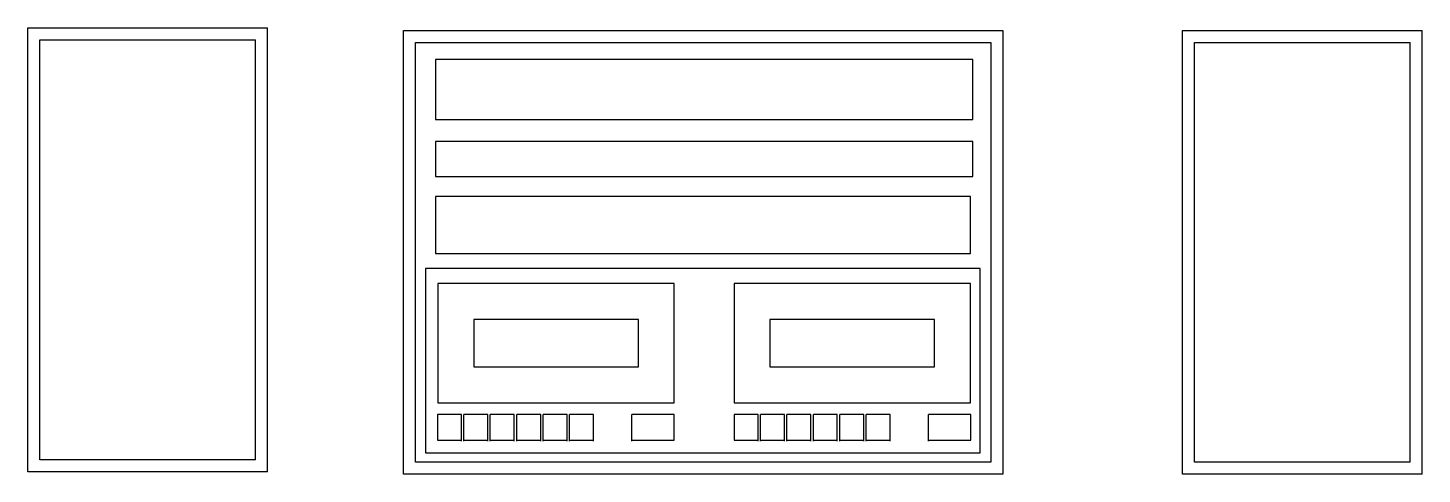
# Model space of a CAD drawing. Extents: x -6.26 to -5.1, y 3.8 to 4.17.
import ezdxf

# ---------------------------------------------------------------- set-up
doc = ezdxf.new("R2010")
doc.units = 0
doc.header["$LTSCALE"] = 0.5
doc.layers.get('0').update_dxf_attribs({"linetype": 'CONTINUOUS'})

msp = doc.modelspace()

# ---------------------------------------------------------------- linework, layer by layer
at = {"color": 0}
for p, q in [((-6.259, 3.7976), (-6.259, 4.1676)), ((-6.259, 4.1676), (-6.059, 4.1676)), ((-6.059, 3.7976), (-6.059, 4.1676)), ((-5.9456, 4.1656), (-5.4456, 4.1656)), ((-5.9456, 3.7956), (-5.9456, 4.1656)), ((-5.4456, 4.1656), (-5.4456, 3.7956)), ((-5.2958, 3.7956), (-5.2958, 4.1656)), ((-5.2958, 4.1656), (-5.0958, 4.1656)), ((-5.0958, 3.7956), (-5.0958, 4.1656)), ((-6.249, 3.8076), (-6.249, 4.1576)), ((-6.249, 4.1576), (-6.069, 4.1576)), ((-6.069, 3.8076), (-6.069, 4.1576)), ((-5.9356, 4.1556), (-5.4556, 4.1556)), ((-5.9356, 3.8056), (-5.9356, 4.1556)), ((-5.4556, 4.1556), (-5.4556, 3.8056)), ((-5.2858, 3.8056), (-5.2858, 4.1556)), ((-5.2858, 4.1556), (-5.1058, 4.1556)), ((-5.1058, 3.8056), (-5.1058, 4.1556)), ((-5.8972, 3.8231), (-5.8972, 3.8452)), ((-5.8952, 3.8231), (-5.8952, 3.8452)), ((-5.8752, 3.8231), (-5.8752, 3.8452)), ((-5.8732, 3.8231), (-5.8732, 3.8452)), ((-5.8532, 3.8231), (-5.8532, 3.8452)), ((-5.8512, 3.8231), (-5.8512, 3.8452)), ((-5.8312, 3.8231), (-5.8312, 3.8452)), ((-5.8292, 3.8231), (-5.8292, 3.8452)), ((-5.8092, 3.8231), (-5.8092, 3.8452)), ((-5.8072, 3.8231), (-5.8072, 3.8452)), ((-5.7872, 3.8231), (-5.7872, 3.8452)), ((-5.7552, 3.8231), (-5.7552, 3.8452)), ((-5.6497, 3.8231), (-5.6497, 3.8452)), ((-5.6477, 3.8231), (-5.6477, 3.8452)), ((-5.6277, 3.8231), (-5.6277, 3.8452)), ((-5.6257, 3.8231), (-5.6257, 3.8452)), ((-5.6057, 3.8231), (-5.6057, 3.8452)), ((-5.6037, 3.8231), (-5.6037, 3.8452)), ((-5.5837, 3.8231), (-5.5837, 3.8452)), ((-5.5817, 3.8231), (-5.5817, 3.8452)), ((-5.5617, 3.8231), (-5.5617, 3.8452)), ((-5.5597, 3.8231), (-5.5597, 3.8452)), ((-5.5397, 3.8231), (-5.5397, 3.8452)), ((-5.5077, 3.8231), (-5.5077, 3.8452)), ((-6.069, 3.8076), (-6.249, 3.8076)), ((-5.4556, 3.8056), (-5.9356, 3.8056)), ((-5.1058, 3.8056), (-5.2858, 3.8056)), ((-6.059, 3.7976), (-6.259, 3.7976)), ((-5.4456, 3.7956), (-5.9456, 3.7956)), ((-5.0958, 3.7956), (-5.2958, 3.7956))]:
    msp.add_line(p, q, dxfattribs=at)
for points in [[(-5.919, 4.1412), (-5.919, 4.0914), (-5.4706, 4.0914), (-5.4706, 4.1412)], [(-5.919, 4.0728), (-5.919, 4.0437), (-5.4706, 4.0437), (-5.4706, 4.0728)], [(-5.919, 4.0271), (-5.919, 3.9794), (-5.4727, 3.9794), (-5.4727, 4.0271)], [(-5.9273, 3.967), (-5.9273, 3.8134), (-5.4644, 3.8134), (-5.4644, 3.967)], [(-5.9169, 3.9545), (-5.9169, 3.8549), (-5.7197, 3.8549), (-5.7197, 3.9545)], [(-5.6699, 3.9545), (-5.6699, 3.8549), (-5.4727, 3.8549), (-5.4727, 3.9545)], [(-5.8869, 3.9245), (-5.8869, 3.8849), (-5.7497, 3.8849), (-5.7497, 3.9245)], [(-5.6399, 3.9245), (-5.6399, 3.8849), (-5.5027, 3.8849), (-5.5027, 3.9245)]]:
    msp.add_lwpolyline(points, close=True, dxfattribs=at)
for points in [[(-5.9172, 3.8452), (-5.9172, 3.8239), (-5.8972, 3.8239)], [(-5.8972, 3.8452), (-5.9172, 3.8452)], [(-5.8752, 3.8452), (-5.8952, 3.8452)], [(-5.8532, 3.8452), (-5.8732, 3.8452)], [(-5.8312, 3.8452), (-5.8512, 3.8452)], [(-5.8092, 3.8452), (-5.8292, 3.8452)], [(-5.7872, 3.8452), (-5.8072, 3.8452)], [(-5.7552, 3.8239), (-5.7197, 3.8239), (-5.7197, 3.8452), (-5.7552, 3.8452)], [(-5.6497, 3.8452), (-5.6697, 3.8452)], [(-5.6697, 3.8452), (-5.6697, 3.8239), (-5.6497, 3.8239)], [(-5.6277, 3.8452), (-5.6477, 3.8452)], [(-5.6057, 3.8452), (-5.6257, 3.8452)], [(-5.5837, 3.8452), (-5.6037, 3.8452)], [(-5.5617, 3.8452), (-5.5817, 3.8452)], [(-5.5397, 3.8452), (-5.5597, 3.8452)], [(-5.5077, 3.8239), (-5.4723, 3.8239), (-5.4723, 3.8452), (-5.5077, 3.8452)], [(-5.8952, 3.8239), (-5.8752, 3.8239)], [(-5.8732, 3.8239), (-5.8532, 3.8239)], [(-5.8512, 3.8239), (-5.8312, 3.8239)], [(-5.8292, 3.8239), (-5.8092, 3.8239)], [(-5.8072, 3.8239), (-5.7872, 3.8239)], [(-5.6477, 3.8239), (-5.6277, 3.8239)], [(-5.6257, 3.8239), (-5.6057, 3.8239)], [(-5.6037, 3.8239), (-5.5837, 3.8239)], [(-5.5817, 3.8239), (-5.5617, 3.8239)], [(-5.5597, 3.8239), (-5.5397, 3.8239)]]:
    msp.add_lwpolyline(points, dxfattribs=at)

doc.saveas('drawing.dxf')
